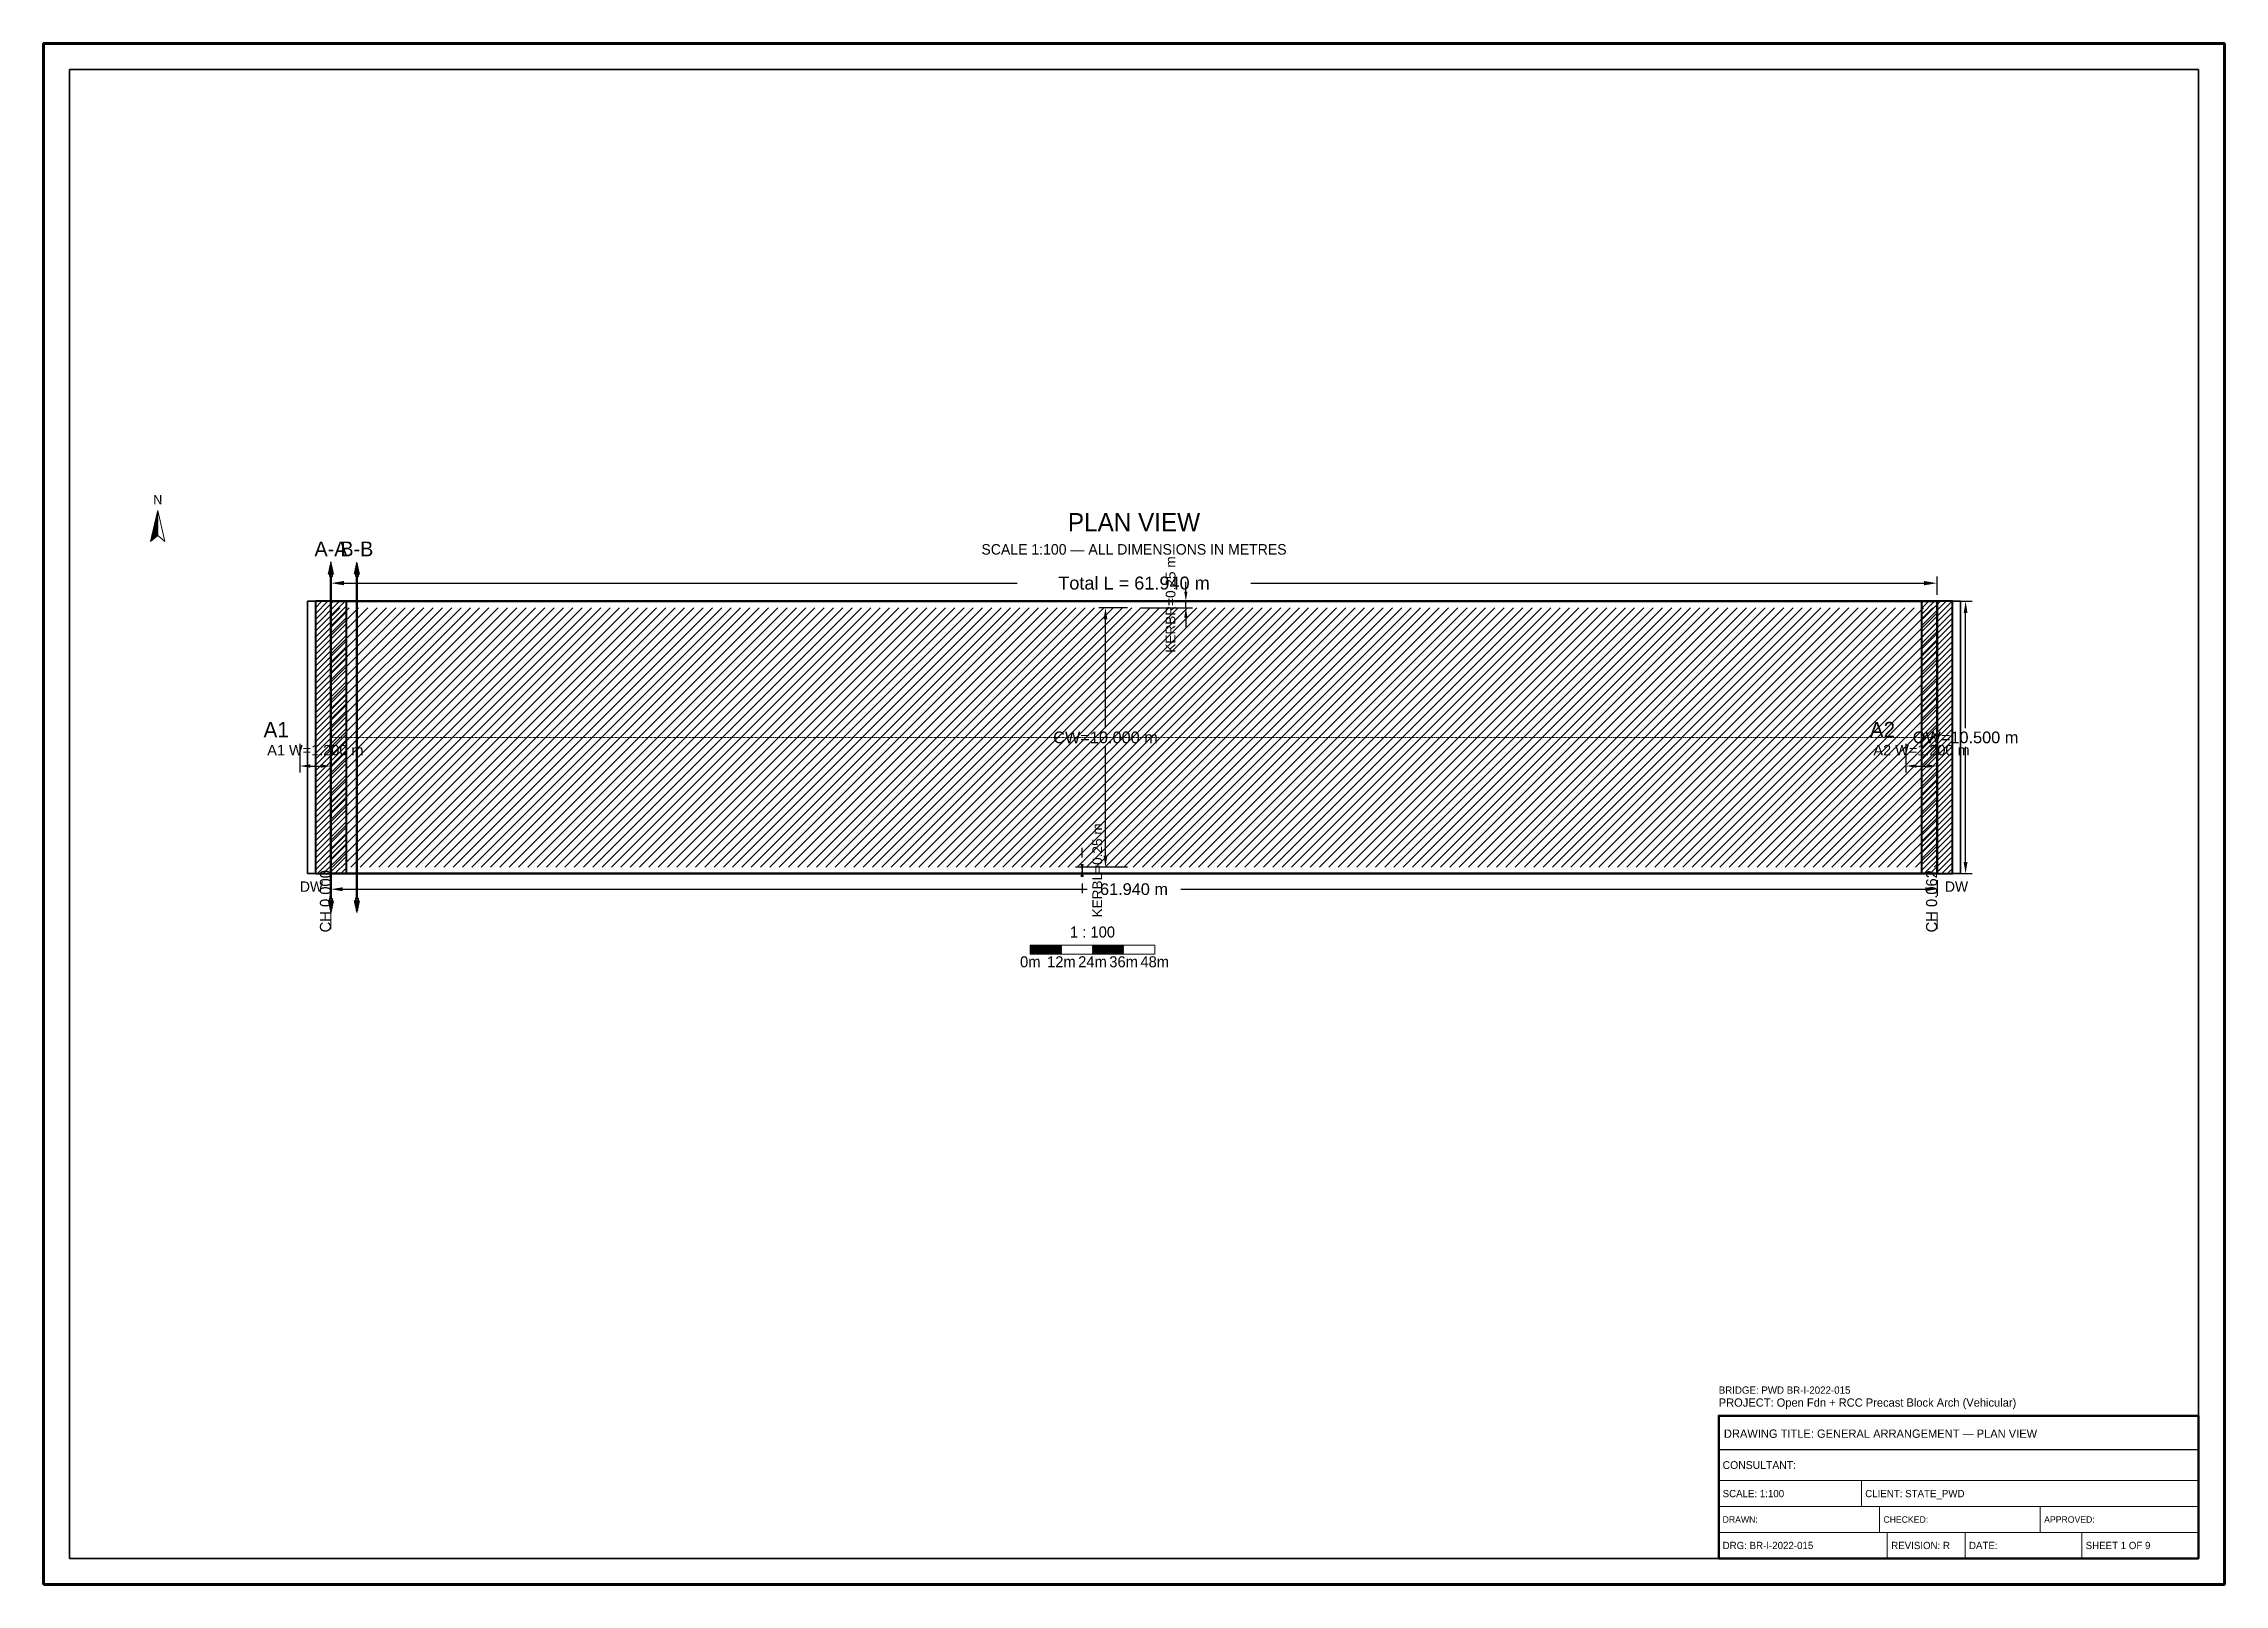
# Model space of a CAD drawing. Header units: metres. Extents: x 0 to 841, y 0 to 594.
import ezdxf
from ezdxf.enums import TextEntityAlignment as Align

# ---------------------------------------------------------------- set-up
doc = ezdxf.new("R2010")
doc.units = ezdxf.units.M
doc.linetypes.add('CENTER', pattern=[1.5, 0.75, -0.25, 0.25, -0.25])
doc.linetypes.add('DASHED', pattern=[0.5, 0.375, -0.125])
for name, color, linetype, lineweight in [('BORDER-INNER', 7, 'Continuous', 35), ('BORDER-OUTER', 7, 'Continuous', 70), ('CIVIL-CHAINAGE', 7, 'Continuous', 18), ('DIM-CHAINAGE', 3, 'Continuous', 18), ('DIM-LINEAR', 3, 'Continuous', 18), ('STRUC-CENTRE', 6, 'CENTER', 18), ('STRUC-HATCHING', 8, 'Continuous', 18), ('STRUC-OUTLINE', 1, 'Continuous', 50), ('STRUC-SECTION', 2, 'Continuous', 35), ('SUB-ABUT', 3, 'Continuous', 35), ('SUB-DIRT-WALL', 3, 'Continuous', 35), ('SUPER-DECK', 2, 'Continuous', 50), ('SYM-NORTHARROW', 7, 'Continuous', 18), ('SYM-SCALE', 7, 'Continuous', 13), ('TEXT-GENERAL', 7, 'Continuous', 18), ('TEXT-HEADER', 7, 'Continuous', 25), ('TEXT-SPEC', 7, 'Continuous', 13), ('TEXT-TITLE', 7, 'Continuous', 25), ('TITLEBLK-BOX', 7, 'Continuous', 50), ('TITLEBLK-TEXT', 7, 'Continuous', 18)]:
    doc.layers.add(name, color=color, linetype=linetype, lineweight=lineweight)
doc.styles.add('BRIDGE_STD', font='Arial.ttf')
doc.dimstyles.new('pmb100', dxfattribs={"dimtxt": 2.5, "dimasz": 0.9375, "dimexe": 2.5, "dimexo": 2.5, "dimtad": 0, "dimtih": 1, "dimdec": 0, "dimtxsty": 'BRIDGE_STD', "dimcen": 2.5, "dimazin": 3, "dimtfac": 1, "dimtmove": 0, "dimatfit": 3})

msp = doc.modelspace()

# ---------------------------------------------------------------- hatches: boundary and pattern name
at = {"layer": 'STRUC-HATCHING'}
h = msp.add_hatch(dxfattribs=at)
h.set_pattern_fill('ANSI31', scale=0.8)
h.paths.add_polyline_path([(110.8, 276.5), (730.2, 276.5), (730.2, 376.5), (110.8, 376.5)])
at = {"layer": 'STRUC-SECTION'}
h = msp.add_hatch(dxfattribs=at)
h.set_pattern_fill('SOLID')
h.paths.add_polyline_path([(109.75, 389.45), (111.85, 389.45), (110.8, 394.25)])
h = msp.add_hatch(dxfattribs=at)
h.set_pattern_fill('SOLID')
h.paths.add_polyline_path([(119.75, 389.45), (121.85, 389.45), (120.8, 394.25)])
h = msp.add_hatch(dxfattribs=at)
h.set_pattern_fill('SOLID')
h.paths.add_polyline_path([(109.75, 263.55), (111.85, 263.55), (110.8, 258.75)])
h = msp.add_hatch(dxfattribs=at)
h.set_pattern_fill('SOLID')
h.paths.add_polyline_path([(119.75, 263.55), (121.85, 263.55), (120.8, 258.75)])
at = {"layer": 'SUB-ABUT'}
h = msp.add_hatch(dxfattribs=at)
h.set_pattern_fill('ANSI31', scale=0.5)
h.paths.add_polyline_path([(104.8, 274), (116.8, 274), (116.8, 379), (104.8, 379)])
h = msp.add_hatch(dxfattribs=at)
h.set_pattern_fill('ANSI31', scale=0.5)
h.paths.add_polyline_path([(724.2, 274), (736.2, 274), (736.2, 379), (724.2, 379)])
at = {"layer": 'SYM-NORTHARROW'}
h = msp.add_hatch(dxfattribs=at)
h.set_pattern_fill('SOLID')
h.paths.add_polyline_path([(44, 414), (41.2, 402), (44, 404.4)])
at = {"layer": 'SYM-SCALE'}
h = msp.add_hatch(dxfattribs=at)
h.set_pattern_fill('SOLID')
h.paths.add_polyline_path([(380.5, 243), (392.5, 243), (392.5, 246.4), (380.5, 246.4)])
h = msp.add_hatch(dxfattribs=at)
h.set_pattern_fill('SOLID')
h.paths.add_polyline_path([(404.5, 243), (416.5, 243), (416.5, 246.4), (404.5, 246.4)])

# ---------------------------------------------------------------- linework, layer by layer
at = {"layer": 'BORDER-INNER'}
msp.add_lwpolyline([(10, 10), (831, 10), (831, 584), (10, 584), (10, 10)], dxfattribs=at)
at = {"layer": 'BORDER-OUTER'}
msp.add_lwpolyline([(0, 0), (841, 0), (841, 594), (0, 594), (0, 0)], dxfattribs=at)
at = {"layer": 'CIVIL-CHAINAGE'}
for p, q in [((110.8, 259), (110.8, 252.62)), ((730.2, 259), (730.2, 252.62))]:
    msp.add_line(p, q, dxfattribs=at)
at = {"layer": 'STRUC-CENTRE'}
msp.add_line((110.8, 326.5), (730.2, 326.5), dxfattribs=at)
at = {"layer": 'STRUC-OUTLINE', "lineweight": 50}
msp.add_lwpolyline([(110.8, 274), (110.8, 379), (730.2, 379), (730.2, 274), (110.8, 274)], dxfattribs=at)
at = {"layer": 'STRUC-SECTION', "color": 1, "linetype": 'DASHED', "lineweight": 50}
for p, q in [((110.8, 389), (110.8, 264)), ((120.8, 389), (120.8, 264))]:
    msp.add_line(p, q, dxfattribs=at)
at = {"layer": 'STRUC-SECTION', "color": 1}
for points in [[(110.35, 388.55), (111.25, 388.55), (111.25, 389.45), (110.35, 389.45), (110.35, 388.55)], [(120.35, 388.55), (121.25, 388.55), (121.25, 389.45), (120.35, 389.45), (120.35, 388.55)], [(110.35, 263.55), (111.25, 263.55), (111.25, 264.45), (110.35, 264.45), (110.35, 263.55)], [(120.35, 263.55), (121.25, 263.55), (121.25, 264.45), (120.35, 264.45), (120.35, 263.55)]]:
    msp.add_lwpolyline(points, dxfattribs=at)
at = {"layer": 'SUB-ABUT', "lineweight": 40}
for points in [[(104.8, 274), (116.8, 274), (116.8, 379), (104.8, 379), (104.8, 274)], [(724.2, 274), (736.2, 274), (736.2, 379), (724.2, 379), (724.2, 274)]]:
    msp.add_lwpolyline(points, dxfattribs=at)
at = {"layer": 'SUB-DIRT-WALL', "lineweight": 35}
for points in [[(101.8, 274), (104.8, 274), (104.8, 379), (101.8, 379), (101.8, 274)], [(736.2, 274), (739.2, 274), (739.2, 379), (736.2, 379), (736.2, 274)]]:
    msp.add_lwpolyline(points, dxfattribs=at)
at = {"layer": 'SUPER-DECK', "lineweight": 30}
msp.add_lwpolyline([(110.8, 274), (110.8, 379), (730.2, 379), (730.2, 274), (110.8, 274)], dxfattribs=at)
at = {"layer": 'SYM-NORTHARROW'}
msp.add_lwpolyline([(44, 414), (41.2, 402), (44, 404.4), (46.8, 402), (44, 414)], dxfattribs=at)
at = {"layer": 'SYM-SCALE'}
msp.add_lwpolyline([(380.5, 243), (428.5, 243), (428.5, 246.4), (380.5, 246.4), (380.5, 243)], dxfattribs=at)
at = {"layer": 'TITLEBLK-BOX', "lineweight": 50}
msp.add_lwpolyline([(646, 10), (831, 10), (831, 65), (646, 65), (646, 10)], dxfattribs=at)
at = {"layer": 'TITLEBLK-BOX', "lineweight": 30}
msp.add_lwpolyline([(646, 52), (831, 52), (831, 65), (646, 65), (646, 52)], dxfattribs=at)
at = {"layer": 'TITLEBLK-BOX', "lineweight": 18}
for points in [[(646, 40), (831, 40), (831, 52), (646, 52), (646, 40)], [(646, 30), (701, 30), (701, 40), (646, 40), (646, 30)], [(701, 30), (831, 30), (831, 40), (701, 40), (701, 30)], [(646, 20), (708, 20), (708, 30), (646, 30), (646, 20)], [(708, 20), (770, 20), (770, 30), (708, 30), (708, 20)], [(770, 20), (831, 20), (831, 30), (770, 30), (770, 20)], [(646, 10), (711, 10), (711, 20), (646, 20), (646, 10)], [(711, 10), (741, 10), (741, 20), (711, 20), (711, 10)], [(741, 10), (786, 10), (786, 20), (741, 20), (741, 10)], [(786, 10), (831, 10), (831, 20), (786, 20), (786, 10)]]:
    msp.add_lwpolyline(points, dxfattribs=at)

# ---------------------------------------------------------------- texts
at = {"layer": 'DIM-CHAINAGE'}
for s, p in [('CH 0.000', (110.8, 251.35)), ('CH 0.062', (730.2, 251.35))]:
    msp.add_text(s, height=4.25, rotation=90, dxfattribs=at).set_placement(p)
at = {"layer": 'SYM-NORTHARROW'}
msp.add_text('N', height=3.6, dxfattribs=at).set_placement((44, 416.4), align=Align.CENTER)
at = {"layer": 'TEXT-GENERAL'}
for s, p in [('A1', (84.8, 326.5)), ('A2', (704.2, 326.5))]:
    msp.add_text(s, height=6, dxfattribs=at).set_placement(p)
for s, p in [('1 : 100', (404.5, 249.38)), ('0m', (380.5, 237.9)), ('12m', (392.5, 237.9)), ('24m', (404.5, 237.9)), ('36m', (416.5, 237.9)), ('48m', (428.5, 237.9))]:
    msp.add_text(s, height=4.25, dxfattribs=at).set_placement(p, align=Align.CENTER)
at = {"layer": 'TEXT-HEADER'}
msp.add_text('PLAN VIEW', height=7, dxfattribs=at).set_placement((420.5, 406), align=Align.CENTER)
at = {"layer": 'TEXT-HEADER', "color": 1}
for s, p in [('A-A', (110.8, 396.35)), ('B-B', (120.8, 396.35))]:
    msp.add_text(s, height=5.7, dxfattribs=at).set_placement(p, align=Align.CENTER)
at = {"layer": 'TEXT-SPEC', "color": 8}
msp.add_text('SCALE 1:100 — ALL DIMENSIONS IN METRES', height=4.05, dxfattribs=at).set_placement((420.5, 397), align=Align.CENTER)
at = {"layer": 'TEXT-SPEC'}
for p in [(103.3, 267), (737.7, 267)]:
    msp.add_text('DW', height=4, dxfattribs=at).set_placement(p, align=Align.CENTER)
at = {"layer": 'TEXT-TITLE'}
for s, p in [('PROJECT: Open Fdn + RCC Precast Block Arch (Vehicular)', (646, 68.5)), ('DRAWING TITLE: GENERAL ARRANGEMENT — PLAN VIEW', (648, 56.5))]:
    msp.add_text(s, height=3.2, dxfattribs=at).set_placement(p)
at = {"layer": 'TITLEBLK-TEXT'}
for s, height, p in [('BRIDGE: PWD BR-I-2022-015', 2.8, (646, 73.5)), ('CONSULTANT: ', 3, (647.5, 44.5)), ('SCALE: 1:100', 2.8, (647.5, 33.6)), ('CLIENT: STATE_PWD', 2.8, (702.5, 33.6)), ('DRAWN: ', 2.5, (647.5, 23.75)), ('CHECKED: ', 2.5, (709.5, 23.75)), ('APPROVED: ', 2.5, (771.5, 23.75)), ('DRG: BR-I-2022-015', 2.8, (647.5, 13.6)), ('REVISION: R', 2.8, (712.5, 13.6)), ('DATE: ', 2.8, (742.5, 13.6)), ('SHEET 1 OF 9', 2.8, (787.5, 13.6))]:
    msp.add_text(s, height=height, dxfattribs=at).set_placement(p)

# ---------------------------------------------------------------- dimensions: what is measured, and where the dimension line sits
at = {"layer": 'DIM-LINEAR'}
for base, p1, p2, text, override in [((110.8, 386), (110.8, 379), (730.2, 379), 'Total L = 61.940 m', {"dimtxt": 5, "dimasz": 5, "dimgap": 2, "dimclrt": 3}), ((98.8, 315.5), (98.8, 326.5), (110.8, 326.5), 'A1 W=1.200 m', {"dimtxt": 4, "dimasz": 4, "dimgap": 1.6, "dimclrt": 3}), ((718.2, 315.5), (718.2, 326.5), (730.2, 326.5), 'A2 W=1.200 m', {"dimtxt": 4, "dimasz": 4, "dimgap": 1.6, "dimclrt": 3}), ((110.8, 268), (110.8, 274), (730.2, 274), '61.940 m', {"dimtxt": 4.5, "dimasz": 4.5, "dimgap": 1.8, "dimclrt": 3})]:
    msp.add_linear_dim(base=base, p1=p1, p2=p2, text=text, dimstyle='pmb100', override=override, dxfattribs=at).render()
for base, p1, p2, text, override in [((440.5, 376.5), (420.5, 376.5), (420.5, 379), 'KERBR=0.25 m', {"dimtxt": 3.75, "dimasz": 3.75, "dimgap": 1.5, "dimclrt": 3}), ((741.2, 274), (730.2, 274), (730.2, 379), 'OW=10.500 m', {"dimtxt": 4.5, "dimasz": 4.5, "dimgap": 1.8, "dimclrt": 3}), ((409.5, 276.5), (420.5, 276.5), (420.5, 376.5), 'CW=10.000 m', {"dimtxt": 4.5, "dimasz": 4.5, "dimgap": 1.8, "dimclrt": 3}), ((400.5, 276.5), (420.5, 276.5), (420.5, 274), 'KERBL=0.25 m', {"dimtxt": 3.75, "dimasz": 3.75, "dimgap": 1.5, "dimclrt": 3})]:
    msp.add_linear_dim(base=base, p1=p1, p2=p2, angle=90, text=text, dimstyle='pmb100', override=override, dxfattribs=at).render()

doc.saveas('drawing.dxf')
